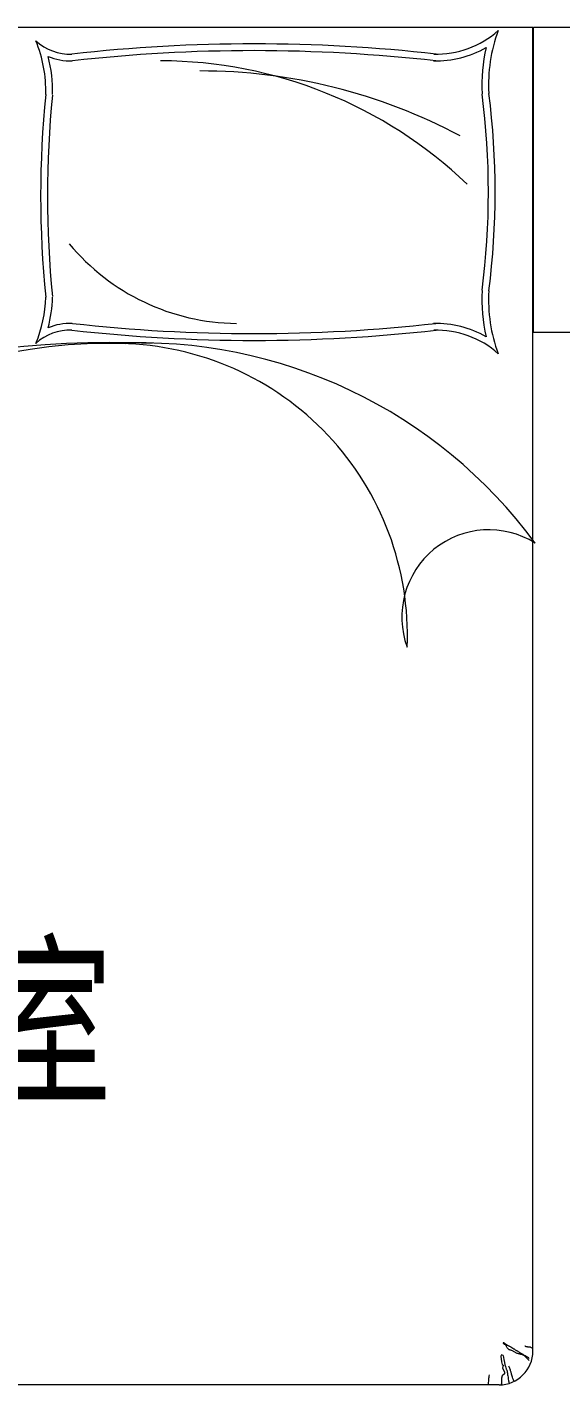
# Model space of a CAD drawing. Extents: x 72956 to 162056, y -6841 to 35159.
# Drawn here: x 137280 to 138066, y 20788 to 22788 of the extents above; entities that cross this region are included whole.
import ezdxf

# ---------------------------------------------------------------- set-up
doc = ezdxf.new("R2010")
doc.units = 0
doc.header["$LTSCALE"] = 1000
doc.header["$MEASUREMENT"] = 0
doc.layers.add('-厨卫', color=154, linetype='CONTINUOUS')
doc.layers.add('-文字', color=7, linetype='CONTINUOUS')
doc.layers.add('-家具', color=44, linetype='CONTINUOUS', lineweight=9)
doc.styles.add('样式 1', font='SIMHEI.TTF', dxfattribs={"width": 0.65, "height": 500})

# ---------------------------------------------------------------- blocks, each defined once
blk = doc.blocks.new('k')
at = {"layer": '-家具'}
for p, q in [((179239.1, 143930.6, 23437.5), (180739.1, 143930.6, 23437.5)), ((180739.1, 143480.6, 23437.5), (180739.1, 143930.6, 23437.5)), ((180739.1, 141980.6, 23437.5), (180739.1, 143930.6, 23437.5)), ((180739.1, 141980.6, 23437.5), (180739.1, 143930.6, 23437.5)), ((180739.8, 143930.6, 23437.5), (181289.8, 143930.6, 23437.5)), ((180739.8, 143480.6, 23437.5), (180739.8, 143930.6, 23437.5)), ((181289.8, 143480.6, 23437.5), (180739.8, 143480.6, 23437.5)), ((181289.8, 143480.6, 23437.5), (180739.8, 143480.6, 23437.5)), ((180695.3, 141992.4, 23437.5), (180695.2, 141992.3, 23437.5)), ((180695.3, 141992.4, 23437.5), (180695.2, 141992.3, 23437.5)), ((180695.2, 141992.3, 23437.5), (180695.2, 141992.1, 23437.5)), ((180695.2, 141992.3, 23437.5), (180695.2, 141992.1, 23437.5)), ((180695.2, 141992.1, 23437.5), (180695.4, 141992, 23437.5)), ((180695.2, 141992.1, 23437.5), (180695.4, 141992, 23437.5)), ((180695.5, 141992.5, 23437.5), (180695.3, 141992.4, 23437.5)), ((180695.5, 141992.5, 23437.5), (180695.3, 141992.4, 23437.5)), ((180695.4, 141992, 23437.5), (180695.6, 141991.7, 23437.5)), ((180695.4, 141992, 23437.5), (180695.6, 141991.7, 23437.5)), ((180695.7, 141992.5, 23437.5), (180695.5, 141992.5, 23437.5)), ((180695.7, 141992.5, 23437.5), (180695.5, 141992.5, 23437.5)), ((180695.6, 141991.7, 23437.5), (180696, 141991.5, 23437.5)), ((180695.6, 141991.7, 23437.5), (180696, 141991.5, 23437.5)), ((180696, 141992.5, 23437.5), (180695.7, 141992.5, 23437.5)), ((180696, 141992.5, 23437.5), (180695.7, 141992.5, 23437.5)), ((180696.3, 141992.4, 23437.5), (180696, 141992.5, 23437.5)), ((180696.3, 141992.4, 23437.5), (180696, 141992.5, 23437.5)), ((180696, 141991.5, 23437.5), (180696.4, 141991.2, 23437.5)), ((180696, 141991.5, 23437.5), (180696.4, 141991.2, 23437.5)), ((180696.7, 141992.2, 23437.5), (180696.3, 141992.4, 23437.5)), ((180696.7, 141992.2, 23437.5), (180696.3, 141992.4, 23437.5)), ((180696.4, 141991.2, 23437.5), (180696.9, 141990.8, 23437.5)), ((180696.4, 141991.2, 23437.5), (180696.9, 141990.8, 23437.5)), ((180697, 141992, 23437.5), (180696.7, 141992.2, 23437.5)), ((180697, 141992, 23437.5), (180696.7, 141992.2, 23437.5)), ((180696.9, 141990.8, 23437.5), (180697.5, 141990.4, 23437.5)), ((180696.9, 141990.8, 23437.5), (180697.5, 141990.4, 23437.5)), ((180697.4, 141991.8, 23437.5), (180697, 141992, 23437.5)), ((180697.4, 141991.8, 23437.5), (180697, 141992, 23437.5)), ((180697.8, 141991.5, 23437.5), (180697.4, 141991.8, 23437.5)), ((180697.8, 141991.5, 23437.5), (180697.4, 141991.8, 23437.5)), ((180697.5, 141990.4, 23437.5), (180698, 141989.9, 23437.5)), ((180697.5, 141990.4, 23437.5), (180698, 141989.9, 23437.5)), ((180698.2, 141991.2, 23437.5), (180697.8, 141991.5, 23437.5)), ((180698.2, 141991.2, 23437.5), (180697.8, 141991.5, 23437.5)), ((180698, 141989.9, 23437.5), (180698.6, 141989.4, 23437.5)), ((180698, 141989.9, 23437.5), (180698.6, 141989.4, 23437.5)), ((180698.6, 141990.8, 23437.5), (180698.2, 141991.2, 23437.5)), ((180698.6, 141990.8, 23437.5), (180698.2, 141991.2, 23437.5)), ((180699, 141990.5, 23437.5), (180698.6, 141990.8, 23437.5)), ((180699, 141990.5, 23437.5), (180698.6, 141990.8, 23437.5)), ((180698.6, 141989.4, 23437.5), (180699.1, 141988.8, 23437.5)), ((180698.6, 141989.4, 23437.5), (180699.1, 141988.8, 23437.5)), ((180699.5, 141990.1, 23437.5), (180699, 141990.5, 23437.5)), ((180699.5, 141990.1, 23437.5), (180699, 141990.5, 23437.5)), ((180699.1, 141988.8, 23437.5), (180699.5, 141988.2, 23437.5)), ((180699.1, 141988.8, 23437.5), (180699.5, 141988.2, 23437.5)), ((180700, 141989.7, 23437.5), (180699.5, 141990.1, 23437.5)), ((180700, 141989.7, 23437.5), (180699.5, 141990.1, 23437.5)), ((180699.5, 141988.2, 23437.5), (180699.9, 141987.5, 23437.5)), ((180699.5, 141988.2, 23437.5), (180699.9, 141987.5, 23437.5)), ((180699.9, 141987.5, 23437.5), (180700.3, 141986.7, 23437.5)), ((180699.9, 141987.5, 23437.5), (180700.3, 141986.7, 23437.5)), ((180700.5, 141989.4, 23437.5), (180700, 141989.7, 23437.5)), ((180700.5, 141989.4, 23437.5), (180700, 141989.7, 23437.5)), ((180700.3, 141986.7, 23437.5), (180700.7, 141986, 23437.5)), ((180700.3, 141986.7, 23437.5), (180700.7, 141986, 23437.5)), ((180701.1, 141989, 23437.5), (180700.5, 141989.4, 23437.5)), ((180701.1, 141989, 23437.5), (180700.5, 141989.4, 23437.5)), ((180700.7, 141986, 23437.5), (180701.1, 141985.3, 23437.5)), ((180700.7, 141986, 23437.5), (180701.1, 141985.3, 23437.5)), ((180701.7, 141988.7, 23437.5), (180701.1, 141989, 23437.5)), ((180701.7, 141988.7, 23437.5), (180701.1, 141989, 23437.5)), ((180701.1, 141985.3, 23437.5), (180701.5, 141984.6, 23437.5)), ((180701.1, 141985.3, 23437.5), (180701.5, 141984.6, 23437.5)), ((180701.5, 141984.6, 23437.5), (180702, 141984, 23437.5)), ((180701.5, 141984.6, 23437.5), (180702, 141984, 23437.5)), ((180702.3, 141988.4, 23437.5), (180701.7, 141988.7, 23437.5)), ((180702.3, 141988.4, 23437.5), (180701.7, 141988.7, 23437.5)), ((180702, 141984, 23437.5), (180702.5, 141983.5, 23437.5)), ((180702, 141984, 23437.5), (180702.5, 141983.5, 23437.5)), ((180702.9, 141988.1, 23437.5), (180702.3, 141988.4, 23437.5)), ((180702.9, 141988.1, 23437.5), (180702.3, 141988.4, 23437.5)), ((180702.5, 141983.5, 23437.5), (180703.1, 141983.1, 23437.5)), ((180702.5, 141983.5, 23437.5), (180703.1, 141983.1, 23437.5)), ((180703.5, 141987.8, 23437.5), (180702.9, 141988.1, 23437.5)), ((180703.5, 141987.8, 23437.5), (180702.9, 141988.1, 23437.5)), ((180703.1, 141983.1, 23437.5), (180703.8, 141982.7, 23437.5)), ((180703.1, 141983.1, 23437.5), (180703.8, 141982.7, 23437.5)), ((180704, 141987.5, 23437.5), (180703.5, 141987.8, 23437.5)), ((180704, 141987.5, 23437.5), (180703.5, 141987.8, 23437.5)), ((180703.8, 141982.7, 23437.5), (180704.5, 141982.5, 23437.5)), ((180703.8, 141982.7, 23437.5), (180704.5, 141982.5, 23437.5)), ((180704.6, 141987.2, 23437.5), (180704, 141987.5, 23437.5)), ((180704.6, 141987.2, 23437.5), (180704, 141987.5, 23437.5)), ((180704.5, 141982.5, 23437.5), (180705.3, 141982.2, 23437.5)), ((180704.5, 141982.5, 23437.5), (180705.3, 141982.2, 23437.5)), ((180705.2, 141986.9, 23437.5), (180704.6, 141987.2, 23437.5)), ((180705.2, 141986.9, 23437.5), (180704.6, 141987.2, 23437.5)), ((180705.8, 141986.6, 23437.5), (180705.2, 141986.9, 23437.5)), ((180705.8, 141986.6, 23437.5), (180705.2, 141986.9, 23437.5)), ((180705.3, 141982.2, 23437.5), (180706.1, 141982, 23437.5)), ((180705.3, 141982.2, 23437.5), (180706.1, 141982, 23437.5)), ((180706.3, 141986.3, 23437.5), (180705.8, 141986.6, 23437.5)), ((180706.3, 141986.3, 23437.5), (180705.8, 141986.6, 23437.5)), ((180706.1, 141982, 23437.5), (180706.9, 141981.8, 23437.5)), ((180706.1, 141982, 23437.5), (180706.9, 141981.8, 23437.5)), ((180706.8, 141986, 23437.5), (180706.3, 141986.3, 23437.5)), ((180706.8, 141986, 23437.5), (180706.3, 141986.3, 23437.5)), ((180707.4, 141985.7, 23437.5), (180706.8, 141986, 23437.5)), ((180707.4, 141985.7, 23437.5), (180706.8, 141986, 23437.5)), ((180706.9, 141981.8, 23437.5), (180707.7, 141981.6, 23437.5)), ((180706.9, 141981.8, 23437.5), (180707.7, 141981.6, 23437.5)), ((180707.9, 141985.4, 23437.5), (180707.4, 141985.7, 23437.5)), ((180707.9, 141985.4, 23437.5), (180707.4, 141985.7, 23437.5)), ((180707.7, 141981.6, 23437.5), (180708.6, 141981.3, 23437.5)), ((180707.7, 141981.6, 23437.5), (180708.6, 141981.3, 23437.5)), ((180708.4, 141985.1, 23437.5), (180707.9, 141985.4, 23437.5)), ((180708.4, 141985.1, 23437.5), (180707.9, 141985.4, 23437.5)), ((180708.9, 141984.8, 23437.5), (180708.4, 141985.1, 23437.5)), ((180708.9, 141984.8, 23437.5), (180708.4, 141985.1, 23437.5)), ((180708.6, 141981.3, 23437.5), (180709.4, 141980.9, 23437.5)), ((180708.6, 141981.3, 23437.5), (180709.4, 141980.9, 23437.5)), ((180709.5, 141984.4, 23437.5), (180708.9, 141984.8, 23437.5)), ((180709.5, 141984.4, 23437.5), (180708.9, 141984.8, 23437.5)), ((180709.4, 141980.9, 23437.5), (180710.2, 141980.4, 23437.5)), ((180709.4, 141980.9, 23437.5), (180710.2, 141980.4, 23437.5)), ((180710, 141984.1, 23437.5), (180709.5, 141984.4, 23437.5)), ((180710, 141984.1, 23437.5), (180709.5, 141984.4, 23437.5)), ((180710.6, 141983.7, 23437.5), (180710, 141984.1, 23437.5)), ((180710.6, 141983.7, 23437.5), (180710, 141984.1, 23437.5)), ((180710.2, 141980.4, 23437.5), (180711.1, 141980, 23437.5)), ((180710.2, 141980.4, 23437.5), (180711.1, 141980, 23437.5)), ((180711.1, 141983.4, 23437.5), (180710.6, 141983.7, 23437.5)), ((180711.1, 141983.4, 23437.5), (180710.6, 141983.7, 23437.5)), ((180711.7, 141983, 23437.5), (180711.1, 141983.4, 23437.5)), ((180711.7, 141983, 23437.5), (180711.1, 141983.4, 23437.5)), ((180712.3, 141982.6, 23437.5), (180711.7, 141983, 23437.5)), ((180712.3, 141982.6, 23437.5), (180711.7, 141983, 23437.5)), ((180712.9, 141982.2, 23437.5), (180712.3, 141982.6, 23437.5)), ((180712.9, 141982.2, 23437.5), (180712.3, 141982.6, 23437.5)), ((180713.6, 141981.8, 23437.5), (180712.9, 141982.2, 23437.5)), ((180713.6, 141981.8, 23437.5), (180712.9, 141982.2, 23437.5)), ((180714.3, 141981.4, 23437.5), (180713.6, 141981.8, 23437.5)), ((180714.3, 141981.4, 23437.5), (180713.6, 141981.8, 23437.5)), ((180715, 141980.9, 23437.5), (180714.3, 141981.4, 23437.5)), ((180715, 141980.9, 23437.5), (180714.3, 141981.4, 23437.5)), ((180715.7, 141980.5, 23437.5), (180715, 141980.9, 23437.5)), ((180715.7, 141980.5, 23437.5), (180715, 141980.9, 23437.5)), ((180716.4, 141980.1, 23437.5), (180715.7, 141980.5, 23437.5)), ((180716.4, 141980.1, 23437.5), (180715.7, 141980.5, 23437.5)), ((180727.1, 141987.7, 23437.5), (180727, 141987.8, 23437.5)), ((180727.1, 141987.7, 23437.5), (180727, 141987.8, 23437.5)), ((180727.3, 141987.7, 23437.5), (180727.1, 141987.7, 23437.5)), ((180727.3, 141987.7, 23437.5), (180727.1, 141987.7, 23437.5)), ((180727.5, 141987.5, 23437.5), (180727.3, 141987.7, 23437.5)), ((180727.5, 141987.5, 23437.5), (180727.3, 141987.7, 23437.5)), ((180727.9, 141987.4, 23437.5), (180727.5, 141987.5, 23437.5)), ((180727.9, 141987.4, 23437.5), (180727.5, 141987.5, 23437.5)), ((180728.2, 141987.2, 23437.5), (180727.9, 141987.4, 23437.5)), ((180728.2, 141987.2, 23437.5), (180727.9, 141987.4, 23437.5)), ((180728.7, 141987, 23437.5), (180728.2, 141987.2, 23437.5)), ((180728.7, 141987, 23437.5), (180728.2, 141987.2, 23437.5)), ((180729.1, 141986.8, 23437.5), (180728.7, 141987, 23437.5)), ((180729.1, 141986.8, 23437.5), (180728.7, 141987, 23437.5)), ((180729.6, 141986.6, 23437.5), (180729.1, 141986.8, 23437.5)), ((180729.6, 141986.6, 23437.5), (180729.1, 141986.8, 23437.5)), ((180730, 141986.5, 23437.5), (180729.6, 141986.6, 23437.5)), ((180730, 141986.5, 23437.5), (180729.6, 141986.6, 23437.5)), ((180730.5, 141986.4, 23437.5), (180730, 141986.5, 23437.5)), ((180730.5, 141986.4, 23437.5), (180730, 141986.5, 23437.5)), ((180730.9, 141986.4, 23437.5), (180730.5, 141986.4, 23437.5)), ((180730.9, 141986.4, 23437.5), (180730.5, 141986.4, 23437.5)), ((180731.4, 141986.3, 23437.5), (180730.9, 141986.4, 23437.5)), ((180731.4, 141986.3, 23437.5), (180730.9, 141986.4, 23437.5)), ((180731.8, 141986.3, 23437.5), (180731.4, 141986.3, 23437.5)), ((180731.8, 141986.3, 23437.5), (180731.4, 141986.3, 23437.5)), ((180732.2, 141986.3, 23437.5), (180731.8, 141986.3, 23437.5)), ((180732.2, 141986.3, 23437.5), (180731.8, 141986.3, 23437.5)), ((180732.7, 141986.3, 23437.5), (180732.2, 141986.3, 23437.5)), ((180732.7, 141986.3, 23437.5), (180732.2, 141986.3, 23437.5)), ((180733.2, 141986.3, 23437.5), (180732.7, 141986.3, 23437.5)), ((180733.2, 141986.3, 23437.5), (180732.7, 141986.3, 23437.5)), ((180733.6, 141986.3, 23437.5), (180733.2, 141986.3, 23437.5)), ((180733.6, 141986.3, 23437.5), (180733.2, 141986.3, 23437.5)), ((180734.1, 141986.2, 23437.5), (180733.6, 141986.3, 23437.5)), ((180734.1, 141986.2, 23437.5), (180733.6, 141986.3, 23437.5)), ((180734.7, 141986.1, 23437.5), (180734.1, 141986.2, 23437.5)), ((180734.7, 141986.1, 23437.5), (180734.1, 141986.2, 23437.5)), ((180735.3, 141985.9, 23437.5), (180734.7, 141986.1, 23437.5)), ((180735.3, 141985.9, 23437.5), (180734.7, 141986.1, 23437.5)), ((180736, 141985.6, 23437.5), (180735.3, 141985.9, 23437.5)), ((180736, 141985.6, 23437.5), (180735.3, 141985.9, 23437.5)), ((180736.9, 141985.2, 23437.5), (180736, 141985.6, 23437.5)), ((180736.9, 141985.2, 23437.5), (180736, 141985.6, 23437.5)), ((180737.9, 141984.5, 23437.5), (180736.9, 141985.2, 23437.5)), ((180737.9, 141984.5, 23437.5), (180736.9, 141985.2, 23437.5)), ((180739.1, 141983.6, 23437.5), (180737.9, 141984.5, 23437.5)), ((180739.1, 141983.6, 23437.5), (180737.9, 141984.5, 23437.5)), ((180692.8, 141974.7, 23437.5), (180691.8, 141973.1, 23437.5)), ((180692.8, 141974.7, 23437.5), (180691.8, 141973.1, 23437.5)), ((180691.8, 141973.1, 23437.5), (180691.8, 141973.1, 23437.5)), ((180691.8, 141973.1, 23437.5), (180693, 141964.6, 23437.5)), ((180691.8, 141973.1, 23437.5), (180691.8, 141973.1, 23437.5)), ((180691.8, 141973.1, 23437.5), (180693, 141964.6, 23437.5)), ((180695, 141974.1, 23437.5), (180692.8, 141974.7, 23437.5)), ((180695, 141974.1, 23437.5), (180692.8, 141974.7, 23437.5)), ((180693, 141964.6, 23437.5), (180693.6, 141960.7, 23437.5)), ((180693, 141964.6, 23437.5), (180693.6, 141960.7, 23437.5)), ((180693.6, 141960.7, 23437.5), (180695, 141959.5, 23437.5)), ((180693.6, 141960.7, 23437.5), (180695, 141959.5, 23437.5)), ((180695, 141974.1, 23437.5), (180696.1, 141968.2, 23437.5)), ((180695, 141974.1, 23437.5), (180696.1, 141968.2, 23437.5)), ((180696.1, 141968.2, 23437.5), (180697, 141963.6, 23437.5)), ((180696.1, 141968.2, 23437.5), (180697, 141963.6, 23437.5)), ((180697, 141963.6, 23437.5), (180697.8, 141960.1, 23437.5)), ((180697, 141963.6, 23437.5), (180697.8, 141960.1, 23437.5)), ((180711.1, 141980, 23437.5), (180711.9, 141979.4, 23437.5)), ((180711.1, 141980, 23437.5), (180711.9, 141979.4, 23437.5)), ((180711.9, 141979.4, 23437.5), (180712.7, 141978.9, 23437.5)), ((180711.9, 141979.4, 23437.5), (180712.7, 141978.9, 23437.5)), ((180712.7, 141978.9, 23437.5), (180713.6, 141978.4, 23437.5)), ((180712.7, 141978.9, 23437.5), (180713.6, 141978.4, 23437.5)), ((180713.6, 141978.4, 23437.5), (180714.4, 141978, 23437.5)), ((180713.6, 141978.4, 23437.5), (180714.4, 141978, 23437.5)), ((180714.4, 141978, 23437.5), (180715.3, 141977.5, 23437.5)), ((180714.4, 141978, 23437.5), (180715.3, 141977.5, 23437.5)), ((180715.3, 141977.5, 23437.5), (180716.3, 141977.2, 23437.5)), ((180715.3, 141977.5, 23437.5), (180716.3, 141977.2, 23437.5)), ((180716.3, 141977.2, 23437.5), (180717.2, 141976.9, 23437.5)), ((180716.3, 141977.2, 23437.5), (180717.2, 141976.9, 23437.5)), ((180717.2, 141979.6, 23437.5), (180716.4, 141980.1, 23437.5)), ((180717.2, 141979.6, 23437.5), (180716.4, 141980.1, 23437.5)), ((180717.9, 141979.2, 23437.5), (180717.2, 141979.6, 23437.5)), ((180717.9, 141979.2, 23437.5), (180717.2, 141979.6, 23437.5)), ((180717.2, 141976.9, 23437.5), (180718.2, 141976.6, 23437.5)), ((180717.2, 141976.9, 23437.5), (180718.2, 141976.6, 23437.5)), ((180718.6, 141978.8, 23437.5), (180717.9, 141979.2, 23437.5)), ((180718.6, 141978.8, 23437.5), (180717.9, 141979.2, 23437.5)), ((180718.2, 141976.6, 23437.5), (180719.1, 141976.4, 23437.5)), ((180718.2, 141976.6, 23437.5), (180719.1, 141976.4, 23437.5)), ((180719.2, 141978.4, 23437.5), (180718.6, 141978.8, 23437.5)), ((180719.2, 141978.4, 23437.5), (180718.6, 141978.8, 23437.5)), ((180719.1, 141976.4, 23437.5), (180720.1, 141976.2, 23437.5)), ((180719.1, 141976.4, 23437.5), (180720.1, 141976.2, 23437.5)), ((180719.9, 141978, 23437.5), (180719.2, 141978.4, 23437.5)), ((180719.9, 141978, 23437.5), (180719.2, 141978.4, 23437.5)), ((180720.4, 141977.7, 23437.5), (180719.9, 141978, 23437.5)), ((180720.4, 141977.7, 23437.5), (180719.9, 141978, 23437.5)), ((180720.1, 141976.2, 23437.5), (180720.9, 141976, 23437.5)), ((180720.1, 141976.2, 23437.5), (180720.9, 141976, 23437.5)), ((180721, 141977.4, 23437.5), (180720.4, 141977.7, 23437.5)), ((180721, 141977.4, 23437.5), (180720.4, 141977.7, 23437.5)), ((180720.9, 141976, 23437.5), (180721.8, 141975.8, 23437.5)), ((180720.9, 141976, 23437.5), (180721.8, 141975.8, 23437.5)), ((180721.5, 141977, 23437.5), (180721, 141977.4, 23437.5)), ((180721.5, 141977, 23437.5), (180721, 141977.4, 23437.5)), ((180722, 141976.7, 23437.5), (180721.5, 141977, 23437.5)), ((180722, 141976.7, 23437.5), (180721.5, 141977, 23437.5)), ((180721.8, 141975.8, 23437.5), (180722.5, 141975.7, 23437.5)), ((180721.8, 141975.8, 23437.5), (180722.5, 141975.7, 23437.5)), ((180722.4, 141976.5, 23437.5), (180722, 141976.7, 23437.5)), ((180722.4, 141976.5, 23437.5), (180722, 141976.7, 23437.5)), ((180722.9, 141976.2, 23437.5), (180722.4, 141976.5, 23437.5)), ((180722.9, 141976.2, 23437.5), (180722.4, 141976.5, 23437.5)), ((180722.5, 141975.7, 23437.5), (180723.2, 141975.5, 23437.5)), ((180722.5, 141975.7, 23437.5), (180723.2, 141975.5, 23437.5)), ((180723.3, 141975.9, 23437.5), (180722.9, 141976.2, 23437.5)), ((180723.3, 141975.9, 23437.5), (180722.9, 141976.2, 23437.5)), ((180723.2, 141975.5, 23437.5), (180723.8, 141975.3, 23437.5)), ((180723.2, 141975.5, 23437.5), (180723.8, 141975.3, 23437.5)), ((180723.7, 141975.6, 23437.5), (180723.3, 141975.9, 23437.5)), ((180723.7, 141975.6, 23437.5), (180723.3, 141975.9, 23437.5)), ((180724.2, 141975.4, 23437.5), (180723.7, 141975.6, 23437.5)), ((180724.2, 141975.4, 23437.5), (180723.7, 141975.6, 23437.5)), ((180723.8, 141975.3, 23437.5), (180724.4, 141975, 23437.5)), ((180723.8, 141975.3, 23437.5), (180724.4, 141975, 23437.5)), ((180724.6, 141975.1, 23437.5), (180724.2, 141975.4, 23437.5)), ((180724.6, 141975.1, 23437.5), (180724.2, 141975.4, 23437.5)), ((180724.4, 141975, 23437.5), (180724.9, 141974.8, 23437.5)), ((180724.4, 141975, 23437.5), (180724.9, 141974.8, 23437.5)), ((180725, 141974.9, 23437.5), (180724.6, 141975.1, 23437.5)), ((180725, 141974.9, 23437.5), (180724.6, 141975.1, 23437.5)), ((180724.9, 141974.8, 23437.5), (180725.3, 141974.6, 23437.5)), ((180724.9, 141974.8, 23437.5), (180725.3, 141974.6, 23437.5)), ((180725.5, 141974.6, 23437.5), (180725, 141974.9, 23437.5)), ((180725.5, 141974.6, 23437.5), (180725, 141974.9, 23437.5)), ((180725.3, 141974.6, 23437.5), (180725.7, 141974.3, 23437.5)), ((180725.3, 141974.6, 23437.5), (180725.7, 141974.3, 23437.5)), ((180725.9, 141974.3, 23437.5), (180725.5, 141974.6, 23437.5)), ((180725.9, 141974.3, 23437.5), (180725.5, 141974.6, 23437.5)), ((180725.7, 141974.3, 23437.5), (180726.1, 141974, 23437.5)), ((180725.7, 141974.3, 23437.5), (180726.1, 141974, 23437.5)), ((180726.4, 141974.1, 23437.5), (180725.9, 141974.3, 23437.5)), ((180726.4, 141974.1, 23437.5), (180725.9, 141974.3, 23437.5)), ((180726.1, 141974, 23437.5), (180726.4, 141973.7, 23437.5)), ((180726.1, 141974, 23437.5), (180726.4, 141973.7, 23437.5)), ((180726.9, 141973.8, 23437.5), (180726.4, 141974.1, 23437.5)), ((180726.9, 141973.8, 23437.5), (180726.4, 141974.1, 23437.5)), ((180726.4, 141973.7, 23437.5), (180726.8, 141973.4, 23437.5)), ((180726.4, 141973.7, 23437.5), (180726.8, 141973.4, 23437.5)), ((180726.8, 141973.4, 23437.5), (180727.1, 141973.1, 23437.5)), ((180726.8, 141973.4, 23437.5), (180727.1, 141973.1, 23437.5)), ((180727.5, 141973.5, 23437.5), (180726.9, 141973.8, 23437.5)), ((180727.5, 141973.5, 23437.5), (180726.9, 141973.8, 23437.5)), ((180727.1, 141973.1, 23437.5), (180727.4, 141972.7, 23437.5)), ((180727.1, 141973.1, 23437.5), (180727.4, 141972.7, 23437.5)), ((180727.4, 141972.7, 23437.5), (180727.8, 141972.4, 23437.5)), ((180727.4, 141972.7, 23437.5), (180727.8, 141972.4, 23437.5)), ((180728.1, 141973.2, 23437.5), (180727.5, 141973.5, 23437.5)), ((180728.1, 141973.2, 23437.5), (180727.5, 141973.5, 23437.5)), ((180727.8, 141972.4, 23437.5), (180728.1, 141972, 23437.5)), ((180727.8, 141972.4, 23437.5), (180728.1, 141972, 23437.5)), ((180728.7, 141972.9, 23437.5), (180728.1, 141973.2, 23437.5)), ((180728.7, 141972.9, 23437.5), (180728.1, 141973.2, 23437.5)), ((180728.1, 141972, 23437.5), (180728.4, 141971.6, 23437.5)), ((180728.1, 141972, 23437.5), (180728.4, 141971.6, 23437.5)), ((180728.4, 141971.6, 23437.5), (180728.8, 141971.3, 23437.5)), ((180728.4, 141971.6, 23437.5), (180728.8, 141971.3, 23437.5)), ((180729.5, 141972.4, 23437.5), (180728.7, 141972.9, 23437.5)), ((180729.5, 141972.4, 23437.5), (180728.7, 141972.9, 23437.5)), ((180728.8, 141971.3, 23437.5), (180729.2, 141970.9, 23437.5)), ((180728.8, 141971.3, 23437.5), (180729.2, 141970.9, 23437.5)), ((180729.2, 141970.9, 23437.5), (180729.6, 141970.5, 23437.5)), ((180729.2, 141970.9, 23437.5), (180729.6, 141970.5, 23437.5)), ((180730.3, 141971.9, 23437.5), (180729.5, 141972.4, 23437.5)), ((180730.3, 141971.9, 23437.5), (180729.5, 141972.4, 23437.5)), ((180729.6, 141970.5, 23437.5), (180730.1, 141970.1, 23437.5)), ((180729.6, 141970.5, 23437.5), (180730.1, 141970.1, 23437.5)), ((180730.1, 141970.1, 23437.5), (180730.6, 141969.6, 23437.5)), ((180730.1, 141970.1, 23437.5), (180730.6, 141969.6, 23437.5)), ((180731.3, 141971.3, 23437.5), (180730.3, 141971.9, 23437.5)), ((180731.3, 141971.3, 23437.5), (180730.3, 141971.9, 23437.5)), ((180730.6, 141969.6, 23437.5), (180731.1, 141969.1, 23437.5)), ((180730.6, 141969.6, 23437.5), (180731.1, 141969.1, 23437.5)), ((180731.1, 141969.1, 23437.5), (180731.6, 141968.6, 23437.5)), ((180731.1, 141969.1, 23437.5), (180731.6, 141968.6, 23437.5)), ((180732.4, 141970.5, 23437.5), (180731.3, 141971.3, 23437.5)), ((180732.4, 141970.5, 23437.5), (180731.3, 141971.3, 23437.5)), ((180731.6, 141968.6, 23437.5), (180732.2, 141968, 23437.5)), ((180731.6, 141968.6, 23437.5), (180732.2, 141968, 23437.5)), ((180732.2, 141968, 23437.5), (180732.9, 141967.2, 23437.5)), ((180732.2, 141968, 23437.5), (180732.9, 141967.2, 23437.5)), ((180733.6, 141969.6, 23437.5), (180732.4, 141970.5, 23437.5)), ((180733.6, 141969.6, 23437.5), (180732.4, 141970.5, 23437.5)), ((180732.9, 141967.2, 23437.5), (180733.6, 141966.4, 23437.5)), ((180732.9, 141967.2, 23437.5), (180733.6, 141966.4, 23437.5)), ((180674, 141941.6, 23437.5), (180673.7, 141939.8, 23437.5)), ((180674, 141941.6, 23437.5), (180673.7, 141939.8, 23437.5)), ((180674.3, 141943.5, 23437.5), (180674, 141941.6, 23437.5)), ((180674.3, 141943.5, 23437.5), (180674, 141941.6, 23437.5)), ((180674.8, 141945.3, 23437.5), (180674.3, 141943.5, 23437.5)), ((180674.8, 141945.3, 23437.5), (180674.3, 141943.5, 23437.5)), ((180693, 141940.7, 23437.5), (180692.8, 141939.1, 23437.5)), ((180693, 141940.7, 23437.5), (180692.8, 141939.1, 23437.5)), ((180693.8, 141943.7, 23437.5), (180693, 141940.7, 23437.5)), ((180693.8, 141943.7, 23437.5), (180693, 141940.7, 23437.5)), ((180697.3, 141947, 23437.5), (180693.8, 141943.7, 23437.5)), ((180697.3, 141947, 23437.5), (180693.8, 141943.7, 23437.5)), ((180695, 141959.5, 23437.5), (180694.4, 141955.4, 23437.5)), ((180695, 141959.5, 23437.5), (180694.4, 141955.4, 23437.5)), ((180694.4, 141955.4, 23437.5), (180697.3, 141949.7, 23437.5)), ((180694.4, 141955.4, 23437.5), (180697.3, 141949.7, 23437.5)), ((180697.3, 141949.7, 23437.5), (180697.3, 141947, 23437.5)), ((180697.3, 141949.7, 23437.5), (180697.3, 141947, 23437.5)), ((180697.8, 141960.1, 23437.5), (180698.5, 141957.5, 23437.5)), ((180697.8, 141960.1, 23437.5), (180698.5, 141957.5, 23437.5)), ((180698.5, 141957.5, 23437.5), (180699.1, 141955.8, 23437.5)), ((180698.5, 141957.5, 23437.5), (180699.1, 141955.8, 23437.5)), ((180699.1, 141955.8, 23437.5), (180699.5, 141954.5, 23437.5)), ((180699.1, 141955.8, 23437.5), (180699.5, 141954.5, 23437.5)), ((180699.5, 141954.5, 23437.5), (180699.9, 141953.7, 23437.5)), ((180699.5, 141954.5, 23437.5), (180699.9, 141953.7, 23437.5)), ((180699.9, 141953.7, 23437.5), (180700.2, 141953.1, 23437.5)), ((180699.9, 141953.7, 23437.5), (180700.2, 141953.1, 23437.5)), ((180700.2, 141953.1, 23437.5), (180700.5, 141952.5, 23437.5)), ((180700.2, 141953.1, 23437.5), (180700.5, 141952.5, 23437.5)), ((180700.5, 141952.5, 23437.5), (180700.7, 141952, 23437.5)), ((180700.5, 141952.5, 23437.5), (180700.7, 141952, 23437.5)), ((180700.7, 141952, 23437.5), (180700.9, 141951.4, 23437.5)), ((180700.7, 141952, 23437.5), (180700.9, 141951.4, 23437.5)), ((180700.9, 141951.4, 23437.5), (180701, 141950.9, 23437.5)), ((180700.9, 141951.4, 23437.5), (180701, 141950.9, 23437.5)), ((180701, 141950.9, 23437.5), (180701.1, 141950.3, 23437.5)), ((180701, 141950.9, 23437.5), (180701.1, 141950.3, 23437.5)), ((180701.1, 141950.3, 23437.5), (180701.2, 141949.7, 23437.5)), ((180701.1, 141950.3, 23437.5), (180701.2, 141949.7, 23437.5)), ((180701.2, 141949.7, 23437.5), (180701.3, 141949, 23437.5)), ((180701.2, 141949.7, 23437.5), (180701.3, 141949, 23437.5)), ((180701.3, 141949, 23437.5), (180701.4, 141948.3, 23437.5)), ((180701.3, 141949, 23437.5), (180701.4, 141948.3, 23437.5)), ((180701.4, 141948.3, 23437.5), (180701.5, 141947.6, 23437.5)), ((180701.4, 141948.3, 23437.5), (180701.5, 141947.6, 23437.5)), ((180701.5, 141947.6, 23437.5), (180701.6, 141946.6, 23437.5)), ((180701.5, 141947.6, 23437.5), (180701.6, 141946.6, 23437.5)), ((180701.6, 141946.6, 23437.5), (180701.8, 141945.5, 23437.5)), ((180701.6, 141946.6, 23437.5), (180701.8, 141945.5, 23437.5)), ((180701.8, 141945.5, 23437.5), (180702.1, 141944, 23437.5)), ((180701.8, 141945.5, 23437.5), (180702.1, 141944, 23437.5)), ((180702.1, 141944, 23437.5), (180702.4, 141942.1, 23437.5)), ((180702.1, 141944, 23437.5), (180702.4, 141942.1, 23437.5)), ((180702.4, 141942.1, 23437.5), (180702.8, 141939.6, 23437.5)), ((180702.4, 141942.1, 23437.5), (180702.8, 141939.6, 23437.5)), ((180704.4, 141956.4, 23437.5), (180703.8, 141958.1, 23437.5)), ((180704.4, 141956.4, 23437.5), (180703.8, 141958.1, 23437.5)), ((180705, 141954.9, 23437.5), (180704.4, 141956.4, 23437.5)), ((180705, 141954.9, 23437.5), (180704.4, 141956.4, 23437.5)), ((180705.4, 141953.6, 23437.5), (180705, 141954.9, 23437.5)), ((180705.4, 141953.6, 23437.5), (180705, 141954.9, 23437.5)), ((180705.9, 141952.4, 23437.5), (180705.4, 141953.6, 23437.5)), ((180705.9, 141952.4, 23437.5), (180705.4, 141953.6, 23437.5)), ((180706.2, 141951.4, 23437.5), (180705.9, 141952.4, 23437.5)), ((180706.2, 141951.4, 23437.5), (180705.9, 141952.4, 23437.5)), ((180706.5, 141950.4, 23437.5), (180706.2, 141951.4, 23437.5)), ((180706.5, 141950.4, 23437.5), (180706.2, 141951.4, 23437.5)), ((180706.8, 141949.4, 23437.5), (180706.5, 141950.4, 23437.5)), ((180706.8, 141949.4, 23437.5), (180706.5, 141950.4, 23437.5)), ((180707, 141948.4, 23437.5), (180706.8, 141949.4, 23437.5)), ((180707, 141948.4, 23437.5), (180706.8, 141949.4, 23437.5)), ((180707.3, 141947.3, 23437.5), (180707, 141948.4, 23437.5)), ((180707.3, 141947.3, 23437.5), (180707, 141948.4, 23437.5)), ((180707.6, 141946.2, 23437.5), (180707.3, 141947.3, 23437.5)), ((180707.6, 141946.2, 23437.5), (180707.3, 141947.3, 23437.5)), ((180707.9, 141944.9, 23437.5), (180707.6, 141946.2, 23437.5)), ((180707.9, 141944.9, 23437.5), (180707.6, 141946.2, 23437.5)), ((180708.3, 141943.5, 23437.5), (180707.9, 141944.9, 23437.5)), ((180708.3, 141943.5, 23437.5), (180707.9, 141944.9, 23437.5)), ((180708.8, 141941.9, 23437.5), (180708.3, 141943.5, 23437.5)), ((180708.8, 141941.9, 23437.5), (180708.3, 141943.5, 23437.5)), ((180709.4, 141940.1, 23437.5), (180708.8, 141941.9, 23437.5)), ((180709.4, 141940.1, 23437.5), (180708.8, 141941.9, 23437.5)), ((180710.3, 141938.1, 23437.5), (180709.4, 141940.1, 23437.5)), ((180710.3, 141938.1, 23437.5), (180709.4, 141940.1, 23437.5)), ((180689.2, 141930.7, 23437.5), (179292.6, 141930.7, 23437.5)), ((180640.9, 141930.7, 23437.5), (179340.9, 141930.7, 23437.5)), ((180673.4, 141936.1, 23437.5), (180673.3, 141934.3, 23437.5)), ((180673.4, 141936.1, 23437.5), (180673.3, 141934.3, 23437.5)), ((180673.3, 141934.3, 23437.5), (180673.3, 141932.4, 23437.5)), ((180673.3, 141934.3, 23437.5), (180673.3, 141932.4, 23437.5)), ((180673.3, 141932.4, 23437.5), (180673.3, 141930.6, 23437.5)), ((180673.5, 141938, 23437.5), (180673.4, 141936.1, 23437.5)), ((180673.5, 141938, 23437.5), (180673.4, 141936.1, 23437.5)), ((180673.7, 141939.8, 23437.5), (180673.5, 141938, 23437.5)), ((180673.7, 141939.8, 23437.5), (180673.5, 141938, 23437.5)), ((180692.8, 141939.1, 23437.5), (180692.8, 141930.7, 23437.5)), ((180692.8, 141939.1, 23437.5), (180692.8, 141930.7, 23437.5)), ((180692.8, 141930.7, 23437.5), (180692.8, 141932.3, 23437.5)), ((180702.8, 141939.6, 23437.5), (180703.3, 141936.6, 23437.5)), ((180702.8, 141939.6, 23437.5), (180703.3, 141936.6, 23437.5)), ((180703.3, 141936.6, 23437.5), (180704, 141932.9, 23437.5)), ((180703.3, 141936.6, 23437.5), (180704, 141932.9, 23437.5)), ((180711.3, 141935.8, 23437.5), (180710.3, 141938.1, 23437.5)), ((180711.3, 141935.8, 23437.5), (180710.3, 141938.1, 23437.5))]:
    blk.add_line(p, q, dxfattribs=at)
for centre, radius, start, end in [((180596.7, 144028.5, 23437.5), 137.5, 268.4473, 311.5839), ((180596.7, 144028.5, 23437.5), 137.5, 268.4473, 311.5839), ((180898.9, 143846.8, 23437.5), 225.2, 159.515, 183.4755), ((180898.9, 143846.8, 23437.5), 225.2, 159.515, 183.4755), ((180057.4, 143966.7, 23437.5), 75.8, 227.8595, 271.8012), ((179829.7, 143836.9, 23437.5), 191.6, 358.3923, 22.6023), ((180057.4, 143966.7, 23437.5), 75.8, 227.8595, 271.8012), ((179829.7, 143836.9, 23437.5), 191.6, 358.3923, 22.6023), ((180328, 141509.1, 23437.5), 2396.9, 83.5639, 96.4254), ((180328, 141509.1, 23437.5), 2396.9, 83.5639, 96.4254), ((180596.7, 144028.5, 23437.5), 147.4, 268.4473, 299.8513), ((180596.7, 144028.5, 23437.5), 147.4, 268.4473, 299.8513), ((180898.9, 143846.8, 23437.5), 235.1, 166.7699, 183.4755), ((180898.9, 143846.8, 23437.5), 235.1, 166.7699, 183.4755), ((180057.4, 143966.7, 23437.5), 85.7, 247.5713, 271.8012), ((179829.7, 143836.9, 23437.5), 201.5, 358.3923, 14.5516), ((180057.4, 143966.7, 23437.5), 85.7, 247.5713, 271.8012), ((179829.7, 143836.9, 23437.5), 201.5, 358.3923, 14.5516), ((180328, 141508.5, 23437.5), 2387.5, 83.559, 96.4303), ((180328, 141508.5, 23437.5), 2387.5, 83.559, 96.4303), ((180188.4, 143223.6, 23437.5), 657.5, 46.3594, 89.8172), ((180188.4, 143223.6, 23437.5), 657.5, 46.3594, 89.8172), ((180248.9, 143051.7, 23437.5), 814.4, 61.9399, 90.0352), ((180248.9, 143051.7, 23437.5), 814.4, 61.9399, 90.0352), ((181480.5, 143682.2, 23437.5), 1466.9, 174.1588, 185.8412), ((181480.5, 143682.2, 23437.5), 1466.9, 174.1588, 185.8412), ((181480.5, 143682.2, 23437.5), 1456.9, 174.1588, 185.8412), ((181480.5, 143682.2, 23437.5), 1456.9, 174.1588, 185.8412), ((179543.1, 143687.6, 23437.5), 1130.4, 352.668, 7.332), ((179543.1, 143687.6, 23437.5), 1130.4, 352.668, 7.332), ((179543.1, 143687.6, 23437.5), 1140.4, 352.668, 7.332), ((179543.1, 143687.6, 23437.5), 1140.4, 352.668, 7.332), ((180305.7, 143818.8, 23437.5), 324.6, 219.6644, 269.3734), ((180305.7, 143818.8, 23437.5), 324.6, 219.6644, 269.3734), ((180898.9, 143528.4, 23437.5), 235.1, 176.5245, 193.2301), ((180898.9, 143528.4, 23437.5), 235.1, 176.5245, 193.2301), ((180898.9, 143528.4, 23437.5), 225.2, 176.5245, 200.485), ((180898.9, 143528.4, 23437.5), 225.2, 176.5245, 200.485), ((179829.7, 143538.3, 23437.5), 191.6, 337.3977, 358.3923), ((179829.7, 143538.3, 23437.5), 191.6, 337.3977, 358.3923), ((179829.7, 143538.3, 23437.5), 201.5, 345.4484, 358.3923), ((179829.7, 143538.3, 23437.5), 201.5, 345.4484, 358.3923), ((180057.4, 143408.5, 23437.5), 75.8, 88.1988, 132.1405), ((180057.4, 143408.5, 23437.5), 75.8, 88.1988, 132.1405), ((180057.4, 143408.5, 23437.5), 85.7, 88.1988, 112.4287), ((180057.4, 143408.5, 23437.5), 85.7, 88.1988, 112.4287), ((180328, 145866.1, 23437.5), 2396.9, 263.5746, 276.4361), ((180328, 145866.1, 23437.5), 2396.9, 263.5746, 276.4361), ((180328, 145866.7, 23437.5), 2387.5, 263.5697, 276.441), ((180328, 145866.7, 23437.5), 2387.5, 263.5697, 276.441), ((180596.7, 143346.8, 23437.5), 147.4, 60.1487, 91.5527), ((180596.7, 143346.8, 23437.5), 147.4, 60.1487, 91.5527), ((180596.7, 143346.8, 23437.5), 137.5, 48.4161, 91.5527), ((180596.7, 143346.8, 23437.5), 137.5, 48.4161, 91.5527), ((180116.1, 142016.5, 23437.5), 1449.5, 87.557, 127.2322), ((180116.1, 142016.5, 23437.5), 1449.5, 87.557, 127.2322), ((180112.7, 142717.1, 23437.5), 747.7, 87.9509, 156.332), ((180112.7, 142717.1, 23437.5), 747.7, 87.9509, 156.332), ((180158.7, 142740.4, 23437.5), 725.2, 36.3893, 92.7692), ((180158.7, 142740.4, 23437.5), 725.2, 36.3893, 92.7692), ((180124.2, 143034.6, 23437.5), 429.9, 357.6952, 88.9405), ((180124.2, 143034.6, 23437.5), 429.9, 357.6952, 88.9405), ((180674.3, 143061.7, 23437.5), 128.5, 57.9527, 200.2034), ((180674.3, 143061.7, 23437.5), 128.5, 57.9527, 200.2034), ((180689.1, 141980.6, 23437.5), 50, 270, 0), ((180689.1, 141980.6, 23437.5), 50, 270, 0)]:
    blk.add_arc(centre, radius, start, end, dxfattribs=at)
blk = doc.blocks.new('A-6家具9')
at = {"layer": '-家具'}
blk.add_blockref('k', (8592.8, -65273.1, -23437.5), dxfattribs=at)

msp = doc.modelspace()

# ---------------------------------------------------------------- block references
at = {"layer": '-厨卫'}
msp.add_blockref('A-6家具9', (-51306.882, -55869.08), dxfattribs=at)

# ---------------------------------------------------------------- texts
at = {"layer": '-文字', "insert": (137404.609, 21423.216), "char_height": 200, "width": 1860.46542, "attachment_point": 3, "style": '样式 1'}
msp.add_mtext('{\\fSimHei|b0|i0|c134|p2;卧室}', dxfattribs=at)

doc.saveas('drawing.dxf')
